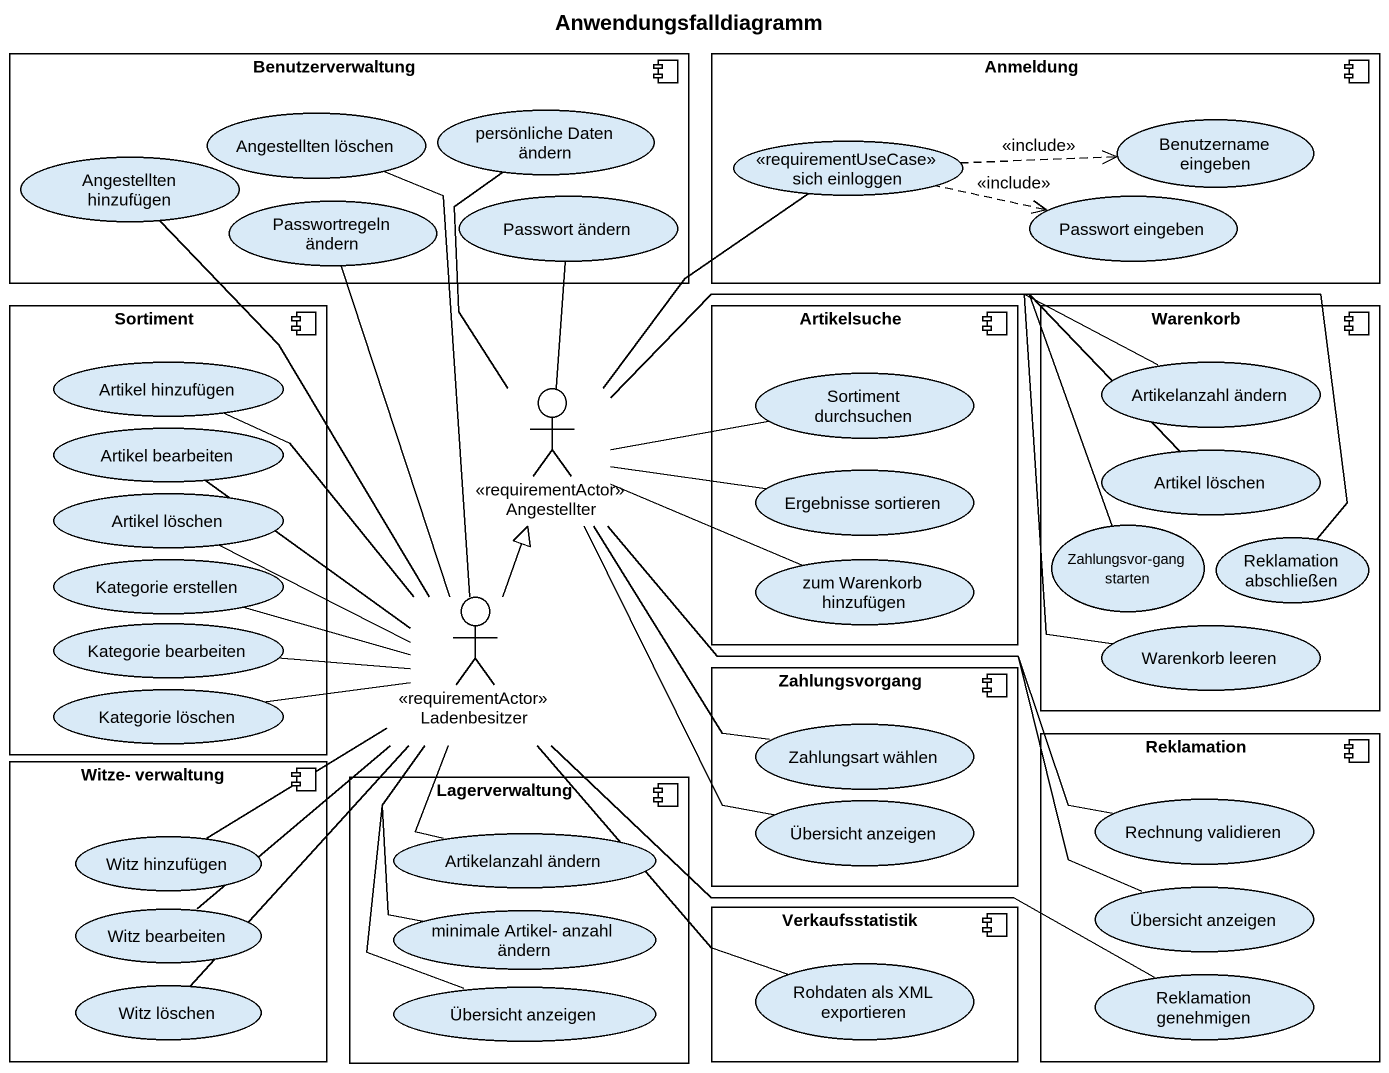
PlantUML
@startuml
title Anwendungsfalldiagramm
component Benutzerverwaltung {
  usecase "Angestellten löschen" as Angestellten_löschen
  usecase "persönliche Daten ändern" as persönliche_Daten_ändern
  usecase "Angestellten hinzufügen" as Angestellten_hinzufügen
  usecase "Passwortregeln ändern" as Passwortregeln_ändern
  usecase "Passwort ändern" as Passwort_ändern
}
component Anmeldung {
  usecase "Benutzername eingeben" as Benutzername_eingeben
  usecase "sich einloggen" as sich_einloggen <<requirementUseCase>>
  usecase "Passwort eingeben" as Passwort_eingeben
}
component Sortiment {
  usecase "Artikel hinzufügen" as Artikel_hinzufügen
  usecase "Artikel bearbeiten" as Artikel_bearbeiten
  usecase "Artikel löschen" as Artikel_löschen_2
  usecase "Kategorie erstellen" as Kategorie_erstellen
  usecase "Kategorie bearbeiten" as Kategorie_bearbeiten
  usecase "Kategorie löschen" as Kategorie_löschen
}
component Artikelsuche {
  usecase "Sortiment durchsuchen" as Sortiment_durchsuchen
  usecase "Ergebnisse sortieren" as Ergebnisse_sortieren
  usecase "zum Warenkorb hinzufügen" as zum_Warenkorb_hinzufügen
}
component Warenkorb {
  usecase "Artikelanzahl ändern" as Artikelanzahl_ändern
  usecase "Artikel löschen" as Artikel_löschen
  usecase "Zahlungsvor-gang starten" as Zahlungsvor_gang_starten
  usecase "Reklamation abschließen" as Reklamation_abschließen
  usecase "Warenkorb leeren" as Warenkorb_leeren
}
actor Angestellter <<requirementActor>>
actor Ladenbesitzer <<requirementActor>>
component Zahlungsvorgang {
  usecase "Zahlungsart wählen" as Zahlungsart_wählen
  usecase "Übersicht anzeigen" as Übersicht_anzeigen
}
component Reklamation {
  usecase "Rechnung validieren" as Rechnung_validieren
  usecase "Übersicht anzeigen" as Übersicht_anzeigen_2
  usecase "Reklamation genehmigen" as Reklamation_genehmigen
}
component "Witze- verwaltung" as Witze_verwaltung {
  usecase "Witz hinzufügen" as Witz_hinzufügen
  usecase "Witz bearbeiten" as Witz_bearbeiten
  usecase "Witz löschen" as Witz_löschen
}
component Lagerverwaltung {
  usecase "Artikelanzahl ändern" as Artikelanzahl_ändern_2
  usecase "minimale Artikel- anzahl ändern" as minimale_Artikel_anzahl
  usecase "Übersicht anzeigen" as Übersicht_anzeigen_3
}
component Verkaufsstatistik {
  usecase "Rohdaten als XML exportieren" as Rohdaten_als_XML_exportieren
}
sich_einloggen .right.> Benutzername_eingeben : <<include>>
sich_einloggen .right.> Passwort_eingeben : <<include>>
Artikel_hinzufügen -- Ladenbesitzer
Angestellter -up- persönliche_Daten_ändern
Angestellter -up- sich_einloggen
Angestellter -up- Passwort_ändern
Angestellter -right- Sortiment_durchsuchen
Angestellter -right- Artikelanzahl_ändern
Angestellter -right- Ergebnisse_sortieren
Angestellter -right- Artikel_löschen
Angestellter -right- Zahlungsvor_gang_starten
Angestellter -right- zum_Warenkorb_hinzufügen
Angestellter -right- Warenkorb_leeren
Angestellter -- Zahlungsart_wählen
Artikel_bearbeiten -- Ladenbesitzer
Artikel_löschen_2 -right- Ladenbesitzer
Reklamation_abschließen -left- Angestellter
Kategorie_erstellen -right- Ladenbesitzer
Ladenbesitzer -up- Angestellten_löschen
Ladenbesitzer -up- Angestellten_hinzufügen
Ladenbesitzer -up- Passwortregeln_ändern
Ladenbesitzer -up-|> Angestellter
Ladenbesitzer -left- Kategorie_bearbeiten
Ladenbesitzer -- Witz_hinzufügen
Ladenbesitzer -- Artikelanzahl_ändern_2
Ladenbesitzer -- Witz_bearbeiten
Ladenbesitzer -- Witz_löschen
Kategorie_löschen -right- Ladenbesitzer
Übersicht_anzeigen -up- Angestellter
Rechnung_validieren -left- Angestellter
Übersicht_anzeigen_2 -up- Angestellter
minimale_Artikel_anzahl -up- Ladenbesitzer
Rohdaten_als_XML_exportieren -up- Ladenbesitzer
Übersicht_anzeigen_3 -up- Ladenbesitzer
Reklamation_genehmigen -left- Ladenbesitzer
@enduml
